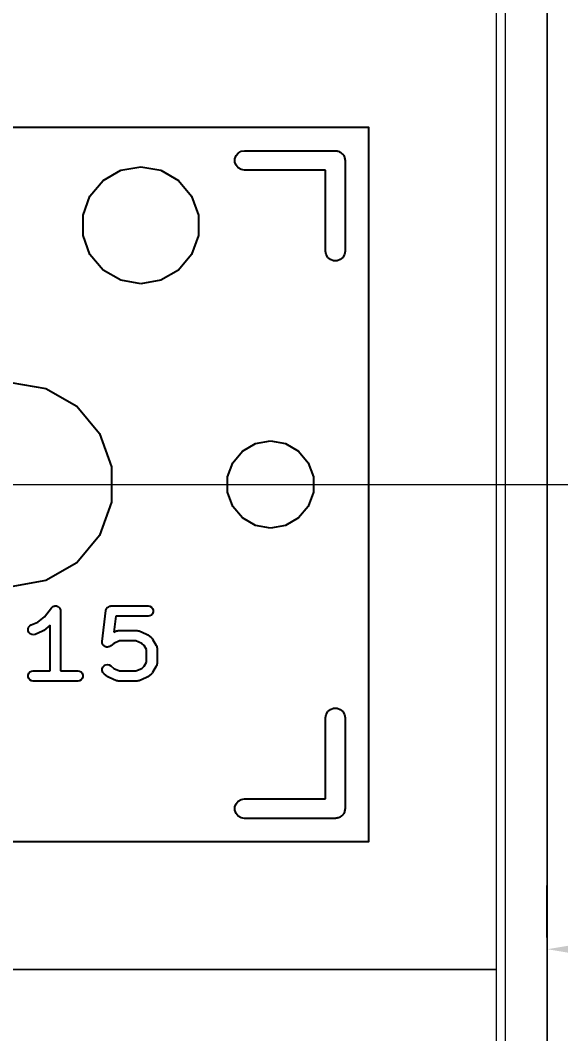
# Model space of a CAD drawing. Header units: millimetres. Extents: x 24 to 200, y 24 to 188.
# Drawn here: x 158.21 to 168.79, y 106.86 to 126.72 of the extents above; entities that cross this region are included whole.
import ezdxf

# ---------------------------------------------------------------- set-up
doc = ezdxf.new("R2010")
doc.units = ezdxf.units.MM
for name, color, linetype in [('3_SwitchPlate', 6, 'Continuous'), ('5_左天板', 1, 'Continuous'), ('6_右天板', 230, 'Continuous'), ('7_PCBサンプル', 7, 'Continuous')]:
    doc.layers.add(name, color=color, linetype=linetype)
doc.layers.add('補助線', color=4, linetype='Continuous', lineweight=5, transparency=0.5)
doc.styles.get("Standard").update_dxf_attribs({"font": 'arial.ttf'})
doc.dimstyles.new('ISO-25', dxfattribs={"dimtxt": 2.5, "dimasz": 2.5, "dimexe": 1.25, "dimexo": 0.625, "dimtad": 1, "dimtxsty": 'Standard', "dimcen": 2.5, "dimadec": 0, "dimazin": 0, "dimtfac": 1, "dimtmove": 0, "dimatfit": 3, "dimfxl": 1, "dimarcsym": 0})

# ---------------------------------------------------------------- blocks, each defined once
blk = doc.blocks.new('hhskb2-F.SilkS')
at = {"layer": '7_PCBサンプル'}
for p, q in [((149.407, -62.5547), (149.45, -62.5041)), ((149.45, -62.5041), (149.507, -62.471)), ((149.507, -62.471), (149.572, -62.4595)), ((149.572, -62.4595), (151.35, -62.4595)), ((151.35, -62.4595), (151.366, -62.4624)), ((151.366, -62.4624), (151.383, -62.4624)), ((151.383, -62.4624), (151.399, -62.4681)), ((151.399, -62.4681), (151.415, -62.471)), ((151.415, -62.471), (151.43, -62.4793)), ((151.43, -62.4793), (151.445, -62.485)), ((151.445, -62.485), (151.458, -62.4957)), ((151.458, -62.4957), (151.472, -62.5041)), ((151.472, -62.5041), (151.483, -62.5168)), ((151.483, -62.5168), (151.496, -62.5275)), ((151.496, -62.5275), (151.504, -62.542)), ((151.504, -62.542), (151.515, -62.5547)), ((149.384, -62.6169), (149.407, -62.5547)), ((149.384, -62.6831), (149.384, -62.6169)), ((149.407, -62.7452), (149.384, -62.6831)), ((149.45, -62.7959), (149.407, -62.7452)), ((151.515, -62.5547), (151.521, -62.5704)), ((151.521, -62.5704), (151.529, -62.5848)), ((151.529, -62.5848), (151.532, -62.6013)), ((151.532, -62.6013), (151.538, -62.6169)), ((151.538, -62.6169), (151.538, -62.6336)), ((151.538, -62.6336), (151.54, -62.65)), ((151.54, -62.65), (151.54, -64.428)), ((146.802, -63.0411), (147.148, -62.8418)), ((147.148, -62.8418), (147.54, -62.7726)), ((147.54, -62.7726), (147.932, -62.8418)), ((147.932, -62.8418), (148.278, -63.0411)), ((149.507, -62.829), (149.45, -62.7959)), ((149.572, -62.8405), (149.507, -62.829)), ((151.159, -62.8405), (149.572, -62.8405)), ((151.159, -64.428), (151.159, -62.8405)), ((146.546, -63.3463), (146.802, -63.0411)), ((148.278, -63.0411), (148.534, -63.3463)), ((146.41, -63.7208), (146.546, -63.3463)), ((148.534, -63.3463), (148.67, -63.7208)), ((146.41, -64.1192), (146.41, -63.7208)), ((148.67, -63.7208), (148.67, -64.1192)), ((146.546, -64.4937), (146.41, -64.1192)), ((148.67, -64.1192), (148.534, -64.4937)), ((146.802, -64.7989), (146.546, -64.4937)), ((148.534, -64.4937), (148.278, -64.7989)), ((151.171, -64.4932), (151.159, -64.428)), ((151.204, -64.5505), (151.171, -64.4932)), ((151.529, -64.4932), (151.496, -64.5505)), ((151.54, -64.428), (151.529, -64.4932)), ((151.255, -64.593), (151.204, -64.5505)), ((151.317, -64.6156), (151.255, -64.593)), ((151.383, -64.6156), (151.317, -64.6156)), ((151.445, -64.593), (151.383, -64.6156)), ((151.496, -64.5505), (151.445, -64.593)), ((147.148, -64.9982), (146.802, -64.7989)), ((148.278, -64.7989), (147.932, -64.9982)), ((147.54, -65.0674), (147.148, -64.9982)), ((147.932, -64.9982), (147.54, -65.0674)), ((145, -66.9985), (145.685, -67.1192)), ((145.685, -67.1192), (146.287, -67.4667)), ((146.287, -67.4667), (146.733, -67.9992)), ((146.733, -67.9992), (146.971, -68.6524)), ((149.531, -68.3457), (149.788, -68.1974)), ((149.788, -68.1974), (150.08, -68.1458)), ((150.08, -68.1458), (150.372, -68.1974)), ((150.372, -68.1974), (150.629, -68.3457)), ((149.34, -68.5729), (149.531, -68.3457)), ((150.629, -68.3457), (150.82, -68.5729)), ((146.971, -68.6524), (146.971, -69.3476)), ((149.239, -68.8517), (149.34, -68.5729)), ((150.82, -68.5729), (150.921, -68.8517)), ((149.239, -69.1483), (149.239, -68.8517)), ((150.921, -68.8517), (150.921, -69.1483)), ((149.34, -69.4271), (149.239, -69.1483)), ((150.921, -69.1483), (150.82, -69.4271)), ((146.971, -69.3476), (146.733, -70.0008)), ((149.531, -69.6543), (149.34, -69.4271)), ((150.82, -69.4271), (150.629, -69.6543)), ((149.788, -69.8026), (149.531, -69.6543)), ((150.629, -69.6543), (150.372, -69.8026)), ((150.08, -69.8541), (149.788, -69.8026)), ((150.372, -69.8026), (150.08, -69.8541)), ((146.733, -70.0008), (146.287, -70.5332)), ((146.287, -70.5332), (145.685, -70.8808)), ((145.685, -70.8808), (145, -71.0015)), ((145.653, -71.5895), (145.792, -71.4161)), ((145.792, -71.4153), (145.793, -71.4142)), ((145.792, -71.4161), (145.792, -71.4153)), ((145.793, -71.4142), (145.806, -71.4036)), ((145.806, -71.4036), (145.818, -71.3927)), ((145.818, -71.3927), (145.819, -71.3923)), ((145.819, -71.3923), (145.82, -71.3915)), ((145.82, -71.3915), (145.836, -71.3859)), ((145.836, -71.3859), (145.851, -71.3799)), ((145.851, -71.3799), (145.852, -71.3799)), ((145.852, -71.3799), (145.853, -71.3795)), ((145.853, -71.3795), (145.87, -71.3795)), ((145.87, -71.3795), (145.886, -71.3791)), ((145.886, -71.3791), (145.887, -71.3795)), ((145.887, -71.3795), (145.888, -71.3795)), ((145.888, -71.3795), (145.904, -71.3851)), ((145.904, -71.3851), (145.92, -71.3904)), ((145.92, -71.3904), (145.921, -71.3911)), ((145.921, -71.3911), (145.922, -71.3915)), ((145.922, -71.3915), (145.934, -71.4021)), ((145.934, -71.4021), (145.947, -71.4124)), ((145.947, -71.4124), (145.948, -71.4134)), ((145.948, -71.4134), (145.949, -71.4142)), ((145.949, -71.4142), (145.957, -71.4285)), ((145.957, -71.4285), (145.965, -71.4426)), ((145.965, -71.4426), (145.966, -71.4437)), ((145.966, -71.4437), (145.966, -71.4448)), ((145.966, -71.4448), (145.969, -71.461)), ((145.969, -71.461), (145.972, -71.4771)), ((145.972, -71.4771), (145.972, -71.4783)), ((145.972, -71.4783), (145.972, -71.4795)), ((145.972, -71.4795), (145.972, -72.6479)), ((146.786, -72.0722), (146.859, -71.4674)), ((146.859, -71.4619), (146.864, -71.4479)), ((146.859, -71.4647), (146.859, -71.4619)), ((146.859, -71.4674), (146.859, -71.4647)), ((146.864, -71.4479), (146.869, -71.4336)), ((146.869, -71.4336), (146.87, -71.4314)), ((146.87, -71.4314), (146.871, -71.4287)), ((146.871, -71.4287), (146.881, -71.4173)), ((146.881, -71.4173), (146.89, -71.4054)), ((146.89, -71.4054), (146.892, -71.4039)), ((146.892, -71.4039), (146.894, -71.4017)), ((146.894, -71.4017), (146.907, -71.3943)), ((146.907, -71.3943), (146.919, -71.3861)), ((146.919, -71.3861), (146.922, -71.3855)), ((146.922, -71.3855), (146.925, -71.3841)), ((146.925, -71.3841), (146.939, -71.3815)), ((146.939, -71.3815), (146.954, -71.3781)), ((146.954, -71.3781), (146.957, -71.3784)), ((146.957, -71.3784), (146.959, -71.3779)), ((146.959, -71.3779), (147.685, -71.3779)), ((147.685, -71.3779), (147.72, -71.3841)), ((147.72, -71.3841), (147.75, -71.4017)), ((147.75, -71.4017), (147.773, -71.4287)), ((147.773, -71.4287), (147.785, -71.4619)), ((147.785, -71.4619), (147.785, -71.4972)), ((145.527, -71.694), (145.653, -71.5895)), ((147.05, -71.5811), (147.012, -71.8917)), ((147.685, -71.5811), (147.05, -71.5811)), ((147.72, -71.575), (147.685, -71.5811)), ((147.75, -71.5574), (147.72, -71.575)), ((147.773, -71.5303), (147.75, -71.5574)), ((147.785, -71.4972), (147.773, -71.5303)), ((145.335, -71.8293), (145.345, -71.7957)), ((145.336, -71.8646), (145.335, -71.8293)), ((145.35, -71.8971), (145.336, -71.8646)), ((145.345, -71.7957), (145.367, -71.7676)), ((145.367, -71.7676), (145.396, -71.7486)), ((145.396, -71.7486), (145.527, -71.694)), ((145.62, -71.8757), (145.475, -71.9362)), ((145.632, -71.8675), (145.62, -71.8757)), ((145.646, -71.86), (145.632, -71.8675)), ((145.769, -71.7569), (145.646, -71.86)), ((145.769, -72.6479), (145.769, -71.7569)), ((147.012, -71.8917), (147.065, -71.8695)), ((147.065, -71.8695), (147.068, -71.869)), ((147.068, -71.869), (147.07, -71.8679)), ((147.07, -71.8679), (147.085, -71.8652)), ((147.085, -71.8652), (147.1, -71.8618)), ((147.1, -71.8618), (147.102, -71.8621)), ((147.102, -71.8621), (147.105, -71.8617)), ((147.105, -71.8617), (147.467, -71.8617)), ((147.467, -71.8617), (147.47, -71.8621)), ((147.47, -71.8621), (147.472, -71.8618)), ((147.472, -71.8618), (147.487, -71.8652)), ((147.487, -71.8652), (147.502, -71.8679)), ((147.502, -71.8679), (147.504, -71.869)), ((147.504, -71.869), (147.507, -71.8695)), ((147.507, -71.8695), (147.652, -71.93)), ((145.374, -71.9231), (145.35, -71.8971)), ((145.405, -71.9393), (145.374, -71.9231)), ((145.44, -71.9439), (145.405, -71.9393)), ((145.475, -71.9362), (145.44, -71.9439)), ((146.787, -72.0869), (146.786, -72.0722)), ((147.125, -72.0649), (147.013, -72.1117)), ((147.447, -72.0649), (147.125, -72.0649)), ((147.559, -72.1117), (147.447, -72.0649)), ((147.652, -71.93), (147.664, -71.9382)), ((147.664, -71.9382), (147.678, -71.9458)), ((147.678, -71.9458), (147.75, -72.0062)), ((147.75, -72.0062), (147.761, -72.0192)), ((147.761, -72.0192), (147.772, -72.032)), ((147.772, -72.032), (147.845, -72.153)), ((146.787, -72.1016), (146.787, -72.0869)), ((146.788, -72.1044), (146.787, -72.1016)), ((146.788, -72.1074), (146.788, -72.1044)), ((146.794, -72.1209), (146.788, -72.1074)), ((146.799, -72.1348), (146.794, -72.1209)), ((146.801, -72.1371), (146.799, -72.1348)), ((146.802, -72.1399), (146.801, -72.1371)), ((146.812, -72.1506), (146.802, -72.1399)), ((146.821, -72.1619), (146.812, -72.1506)), ((146.824, -72.1634), (146.821, -72.1619)), ((146.826, -72.1656), (146.824, -72.1634)), ((146.839, -72.1722), (146.826, -72.1656)), ((146.852, -72.1796), (146.839, -72.1722)), ((146.855, -72.1802), (146.852, -72.1796)), ((146.857, -72.1815), (146.855, -72.1802)), ((146.872, -72.1833), (146.857, -72.1815)), ((146.887, -72.1859), (146.872, -72.1833)), ((146.889, -72.1854), (146.887, -72.1859)), ((146.892, -72.1857), (146.889, -72.1854)), ((146.907, -72.1824), (146.892, -72.1857)), ((146.921, -72.1799), (146.907, -72.1824)), ((146.924, -72.1784), (146.921, -72.1799)), ((146.927, -72.1777), (146.924, -72.1784)), ((146.939, -72.1697), (146.927, -72.1777)), ((146.952, -72.1623), (146.939, -72.1697)), ((147.013, -72.1117), (146.952, -72.1623)), ((147.607, -72.1513), (147.559, -72.1117)), ((147.656, -72.2334), (147.607, -72.1513)), ((147.656, -72.4795), (147.656, -72.2334)), ((147.845, -72.153), (147.848, -72.1621)), ((147.848, -72.1621), (147.853, -72.1705)), ((147.853, -72.1705), (147.855, -72.1784)), ((147.855, -72.1784), (147.857, -72.1859)), ((147.857, -72.1859), (147.858, -72.1956)), ((147.858, -72.1956), (147.859, -72.2052)), ((147.859, -72.2052), (147.859, -72.5076)), ((147.607, -72.5615), (147.656, -72.4795)), ((145.347, -72.6987), (145.37, -72.6717)), ((145.37, -72.6717), (145.401, -72.6541)), ((145.401, -72.6541), (145.435, -72.6479)), ((145.435, -72.6479), (145.769, -72.6479)), ((145.972, -72.6479), (146.306, -72.6479)), ((146.306, -72.6479), (146.341, -72.6541)), ((146.341, -72.6541), (146.372, -72.6717)), ((146.372, -72.6717), (146.394, -72.6987)), ((146.787, -72.6113), (146.799, -72.5781)), ((146.787, -72.6466), (146.787, -72.6113)), ((146.799, -72.6797), (146.787, -72.6466)), ((146.799, -72.5781), (146.821, -72.551)), ((146.821, -72.551), (146.852, -72.5332)), ((146.852, -72.5332), (146.887, -72.527)), ((146.887, -72.527), (146.921, -72.533)), ((146.921, -72.533), (146.952, -72.5505)), ((146.952, -72.5505), (147.013, -72.6012)), ((147.013, -72.6012), (147.125, -72.6479)), ((147.125, -72.6479), (147.447, -72.6479)), ((147.447, -72.6479), (147.559, -72.6012)), ((147.559, -72.6012), (147.607, -72.5615)), ((147.845, -72.5599), (147.772, -72.6808)), ((147.848, -72.5508), (147.845, -72.5599)), ((147.853, -72.5424), (147.848, -72.5508)), ((147.855, -72.5344), (147.853, -72.5424)), ((147.857, -72.5269), (147.855, -72.5344)), ((147.858, -72.5172), (147.857, -72.5269)), ((147.859, -72.5076), (147.858, -72.5172)), ((145.335, -72.7319), (145.347, -72.6987)), ((145.335, -72.7672), (145.335, -72.7319)), ((145.347, -72.8003), (145.335, -72.7672)), ((145.37, -72.8274), (145.347, -72.8003)), ((145.401, -72.845), (145.37, -72.8274)), ((145.435, -72.8511), (145.401, -72.845)), ((146.306, -72.8511), (145.435, -72.8511)), ((146.341, -72.845), (146.306, -72.8511)), ((146.372, -72.8274), (146.341, -72.845)), ((146.394, -72.8003), (146.372, -72.8274)), ((146.394, -72.6987), (146.406, -72.7319)), ((146.406, -72.7672), (146.394, -72.8003)), ((146.406, -72.7319), (146.406, -72.7672)), ((146.822, -72.7066), (146.799, -72.6797)), ((146.894, -72.7671), (146.822, -72.7066)), ((146.908, -72.7746), (146.894, -72.7671)), ((146.92, -72.7828), (146.908, -72.7746)), ((147.065, -72.8433), (146.92, -72.7828)), ((147.068, -72.8438), (147.065, -72.8433)), ((147.07, -72.845), (147.068, -72.8438)), ((147.085, -72.8477), (147.07, -72.845)), ((147.1, -72.851), (147.085, -72.8477)), ((147.102, -72.8507), (147.1, -72.851)), ((147.105, -72.8511), (147.102, -72.8507)), ((147.467, -72.8511), (147.105, -72.8511)), ((147.47, -72.8507), (147.467, -72.8511)), ((147.472, -72.851), (147.47, -72.8507)), ((147.487, -72.8477), (147.472, -72.851)), ((147.502, -72.845), (147.487, -72.8477)), ((147.504, -72.8438), (147.502, -72.845)), ((147.507, -72.8433), (147.504, -72.8438)), ((147.652, -72.7828), (147.507, -72.8433)), ((147.664, -72.7746), (147.652, -72.7828)), ((147.678, -72.7671), (147.664, -72.7746)), ((147.75, -72.7066), (147.678, -72.7671)), ((147.761, -72.6937), (147.75, -72.7066)), ((147.772, -72.6808), (147.761, -72.6937)), ((151.171, -73.5068), (151.204, -73.4495)), ((151.204, -73.4495), (151.255, -73.407)), ((151.255, -73.407), (151.317, -73.3844)), ((151.317, -73.3844), (151.383, -73.3844)), ((151.383, -73.3844), (151.445, -73.407)), ((151.445, -73.407), (151.496, -73.4495)), ((151.496, -73.4495), (151.529, -73.5068)), ((151.159, -73.572), (151.171, -73.5068)), ((151.159, -75.1595), (151.159, -73.572)), ((151.529, -73.5068), (151.54, -73.572)), ((151.54, -73.572), (151.54, -75.35)), ((149.384, -75.3169), (149.407, -75.2548)), ((149.407, -75.2548), (149.45, -75.2041)), ((149.45, -75.2041), (149.507, -75.171)), ((149.507, -75.171), (149.572, -75.1595)), ((149.572, -75.1595), (151.159, -75.1595)), ((149.384, -75.3831), (149.384, -75.3169)), ((149.407, -75.4453), (149.384, -75.3831)), ((149.45, -75.4959), (149.407, -75.4453)), ((151.504, -75.458), (151.496, -75.4725)), ((151.515, -75.4453), (151.504, -75.458)), ((151.521, -75.4296), (151.515, -75.4453)), ((151.529, -75.4152), (151.521, -75.4296)), ((151.532, -75.3987), (151.529, -75.4152)), ((151.538, -75.3831), (151.532, -75.3987)), ((151.54, -75.35), (151.538, -75.3664)), ((151.538, -75.3664), (151.538, -75.3831)), ((149.507, -75.529), (149.45, -75.4959)), ((149.572, -75.5405), (149.507, -75.529)), ((151.35, -75.5405), (149.572, -75.5405)), ((151.366, -75.5376), (151.35, -75.5405)), ((151.383, -75.5376), (151.366, -75.5376)), ((151.399, -75.5319), (151.383, -75.5376)), ((151.415, -75.529), (151.399, -75.5319)), ((151.43, -75.5207), (151.415, -75.529)), ((151.445, -75.515), (151.43, -75.5207)), ((151.458, -75.5043), (151.445, -75.515)), ((151.472, -75.4959), (151.458, -75.5043)), ((151.483, -75.4832), (151.472, -75.4959)), ((151.496, -75.4725), (151.483, -75.4832))]:
    blk.add_line(p, q, dxfattribs=at)
blk = doc.blocks.new('*D10')
at = {"layer": 'Defpoints', "color": 0, "transparency": 33554687}
for p in [(176.699, 108.52), (168.525, 108.125), (176.699, 108.125)]:
    blk.add_point(p, dxfattribs=at)
at = {"layer": '補助線', "color": 0, "lineweight": -2, "transparency": 33554687}
for p, q in [((168.525, 108.75), (168.525, 109.77)), ((176.699, 108.75), (176.699, 109.77)), ((171.025, 108.52), (174.199, 108.52))]:
    blk.add_line(p, q, dxfattribs=at)
at = {"layer": '補助線', "color": 0, "transparency": 33554687}
for points in [[(171.025, 108.937), (171.025, 108.104), (168.525, 108.52)], [(174.199, 108.104), (174.199, 108.937), (176.699, 108.52)]]:
    blk.add_solid(points, dxfattribs=at)
at = {"layer": '補助線', "color": 0, "lineweight": 5, "transparency": 33554687, "insert": (172.612, 110.647), "char_height": 2.5, "attachment_point": 5}
blk.add_mtext('8,17', dxfattribs=at)

msp = doc.modelspace()

# ---------------------------------------------------------------- linework, layer by layer
at = {"layer": '3_SwitchPlate'}
msp.add_lwpolyline([(151.025, 110.625), (151.025, 124.625), (165.025, 124.625), (165.025, 110.625)], close=True, dxfattribs=at)
at = {"layer": '5_左天板', "lineweight": 5, "transparency": 33554687}
msp.add_lwpolyline([(52.525, 147.125), (52.525, 69.125), (100.025, 69.125), (100.025, 50.125), (168.525, 50.125), (168.525, 147.125)], close=True, dxfattribs=at)
at = {"layer": '6_右天板', "lineweight": 5, "transparency": 33554687}
msp.add_lwpolyline([(110.525, 50.125), (52.525, 50.125), (52.525, 69.125), (52.525, 147.125), (168.525, 147.125), (168.525, 69.125), (121.025, 69.125), (121.025, 50.125), (100.025, 50.125)], dxfattribs=at)
at = {"layer": '7_PCBサンプル', "lineweight": 5, "transparency": 33554687}
for points in [[(148.525, 108.125), (148.525, 127.125), (167.525, 127.125), (167.525, 108.125)], [(148.525, 89.125), (148.525, 108.125), (167.525, 108.125), (167.525, 89.125)]]:
    msp.add_lwpolyline(points, close=True, dxfattribs=at)
at = {"layer": '補助線'}
for p, q in [((167.699, 188.338), (167.699, 30.632)), ((45.855, 117.625), (185.21, 117.625))]:
    msp.add_line(p, q, dxfattribs=at)
at = {"layer": '補助線', "lineweight": 5, "transparency": 33554687}
msp.add_line((168.525, 183.359), (168.525, 39.62), dxfattribs=at)

# ---------------------------------------------------------------- block references
msp.add_blockref('hhskb2-F.SilkS', (13.025, 186.625))

# ---------------------------------------------------------------- dimensions: what is measured, and where the dimension line sits
dim = msp.add_aligned_dim(p1=(168.525, 108.125), p2=(176.699, 108.125), distance=0.395, dimstyle='ISO-25', override={"dimlfac": 1}, dxfattribs=at)
dim.commit()
dim.dimension.update_dxf_attribs({"geometry": '*D10', "text_midpoint": (172.612, 110.647)})

doc.saveas('drawing.dxf')
